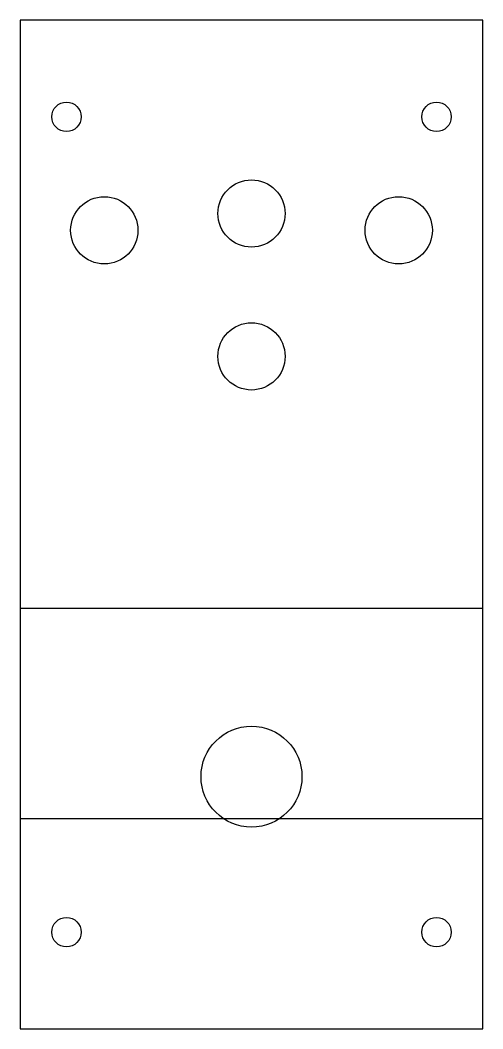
# Model space of a CAD drawing. Header units: millimetres. Extents: x 60 to 115, y -28 to 92.
import ezdxf

# ---------------------------------------------------------------- set-up
doc = ezdxf.new("R2010")
doc.units = ezdxf.units.MM

msp = doc.modelspace()

# ---------------------------------------------------------------- linework, layer by layer
for p, q in [((115, 22.5), (60, 22.5)), ((115, -2.5), (60, -2.5))]:
    msp.add_line(p, q)
msp.add_lwpolyline([(60, 92.5), (60, -27.5), (115, -27.5), (115, 92.5)], close=True)
for centre, radius in [((65.5, 81), 1.75), ((109.5, 81), 1.75), ((87.5, 69.5), 4), ((70, 67.5), 4), ((105, 67.5), 4), ((87.5, 52.5), 4), ((87.5, 2.5), 6), ((65.5, -16), 1.75), ((109.5, -16), 1.75)]:
    msp.add_circle(centre, radius)

doc.saveas('drawing.dxf')
